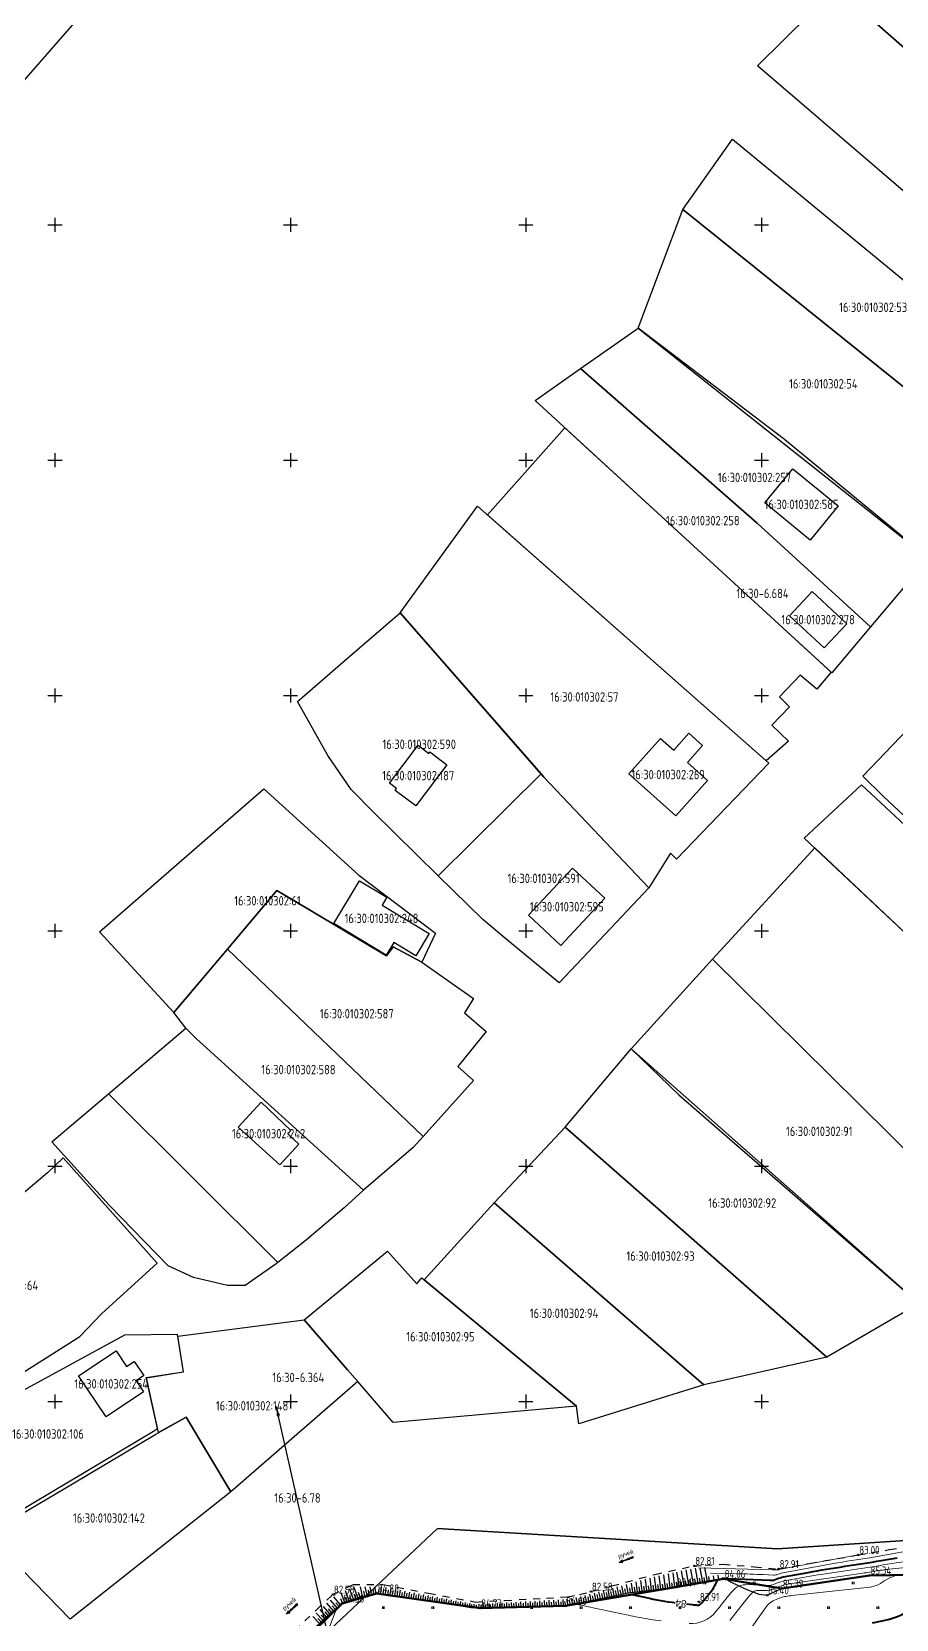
# Model space of a CAD drawing. Header units: metres. Extents: x 2284092 to 2335310, y 454860 to 483236.
# Drawn here: x 2284645.1 to 2284828.6, y 455403.7 to 455741 of the extents above; entities that cross this region are included whole.
import ezdxf
from ezdxf.enums import TextEntityAlignment as Align

# ---------------------------------------------------------------- set-up
doc = ezdxf.new("R2010")
doc.units = ezdxf.units.M
doc.header["$PDMODE"] = 32
doc.header["$PDSIZE"] = 0.3
doc.linetypes.add('ЛИНИЯ_1.5-1.5', pattern=[3, 1.5, -1.5])
doc.linetypes.add('ЛЭП ВН', pattern=[0.002, 0.001, 0.001])
for name, color, linetype in [('-_линия', 7, 'Continuous'), ('0 @ 0.5', 7, 'Continuous'), ('b', 7, 'Continuous'), ('D', 1, 'Continuous'), ('Eg.14_Ограждения', 7, 'Continuous'), ('Eg.14_Ограждения1', 7, 'Continuous'), ('INHABITED', 14, 'Continuous'), ('LABELS', 254, 'Continuous'), ('MUNICIPAL', 14, 'Continuous'), ('P', 94, 'Continuous'), ('T', 7, 'Continuous'), ('КОД', 7, 'Continuous')]:
    doc.layers.add(name, color=color, linetype=linetype)
doc.styles.add('pragmai.shx2', font='pragmai.shx', dxfattribs={"height": 1.6})
doc.styles.get("Standard").update_dxf_attribs({"font": 'eskdu.shx'})
doc.styles.add('Рубленый (Р-131)', font='p131.ttf')
doc.linetypes.add('ЛИНИЯ_СВЯЗИ', pattern='A,4.5,[133,ltypeshp.shx,S=0.2,R=0,X=-0.2,Y=0],1e-05,[133,ltypeshp.shx,S=0.15,R=0,X=-0.15,Y=0],1e-05,[133,ltypeshp.shx,S=0.1,R=0,X=-0.1,Y=0],1e-05,[133,ltypeshp.shx,S=0.05,R=0,X=-0.05,Y=0],4.5,-2', length=11.00003)

# ---------------------------------------------------------------- blocks, each defined once
blk = doc.blocks.new('ЛЭП ВН')
at = {"color": 0, "linetype": 'Continuous'}
for p, q in [((0, 4.5), (-0.5, 3.63)), ((0, 3.9), (-0.43, 3.15)), ((0, 0.5), (0, 4.5)), ((0, 4.5), (0.5, 3.63)), ((0, 3.9), (0.43, 3.15))]:
    blk.add_line(p, q, dxfattribs=at)
blk = doc.blocks.new('Крест сетки')
at = {"color": 72, "linetype": 'Continuous'}
for p, q in [((-3, 0), (3, 0)), ((0, 3), (0, -3))]:
    blk.add_line(p, q, dxfattribs=at)
blk = doc.blocks.new('Штриховка Луговая растительность')
at = {"color": 3, "linetype": 'Continuous'}
for p, q in [((-0.4, 1), (-0.4, 0)), ((0.4, 0), (0.4, 1))]:
    blk.add_line(p, q, dxfattribs=at)
blk = doc.blocks.new('Направление течения')
at = {"linetype": 'Continuous'}
h = blk.add_hatch(color=0, dxfattribs=at)
edge = h.paths.add_edge_path()
edge.add_arc((-0.03, 2.33), 1.04, 241.88765, 266.7395)
edge.add_spline(control_points=[(-0.09, 1.3), (-0.09, 1.51), (-0.11, 2.34), (-0.14, 4.01), (-0.23, 5.45), (-0.28, 6.27)], knot_values=[0, 0, 0, 0, 0.625751, 2.516384, 4.981065, 4.981065, 4.981065, 4.981065], degree=3, periodic=0)
edge.add_arc((-0.05, 6.62), 0.414, 235.33669, 276.68415)
edge.add_arc((0.05, 6.62), 0.414, 263.31585, 304.66331)
edge.add_spline(control_points=[(0.28, 6.27), (0.23, 5.45), (0.14, 4.01), (0.11, 2.34), (0.09, 1.51), (0.09, 1.3)], knot_values=[0, 0, 0, 0, 2.464681, 4.355314, 4.981065, 4.981065, 4.981065, 4.981065], degree=3, periodic=0)
edge.add_arc((0.03, 2.33), 1.04, 273.2605, 298.11235)
edge.add_spline(control_points=[(0.52, 1.42), (0.39, 1.22), (0.12, 0.79), (0.04, 0.28), (0, 0)], knot_values=[0, 0, 0, 0, 0.685038, 1.525237, 1.525237, 1.525237, 1.525237], degree=3, periodic=0)
edge.add_spline(control_points=[(0, 0), (-0.04, 0.28), (-0.12, 0.79), (-0.39, 1.22), (-0.52, 1.42)], knot_values=[0, 0, 0, 0, 0.840199, 1.525237, 1.525237, 1.525237, 1.525237], degree=3, periodic=0)
at = {"color": 0, "linetype": 'Continuous'}
blk.add_line((0, 0), (0, 6.2), dxfattribs=at)
for centre, radius, start, end in [((-0.03, 2.33), 1.04, 241.88765, 266.7395), ((-0.05, 6.62), 0.414, 235.33669, 276.68415), ((0.05, 6.62), 0.414, 263.31585, 304.66331), ((0.03, 2.33), 1.04, 273.2605, 298.11235)]:
    blk.add_arc(centre, radius, start, end, dxfattribs=at)
for points in [[(0, 0), (-0.19, 0.82), (-0.52, 1.42)], [(-0.09, 1.3), (-0.1, 1.92), (-0.15, 3.81), (-0.28, 6.27)], [(0, 0), (0.19, 0.82), (0.52, 1.42)], [(0.09, 1.3), (0.1, 1.92), (0.15, 3.81), (0.28, 6.27)]]:
    blk.add_spline(points, degree=3, dxfattribs=at)

msp = doc.modelspace()

# ---------------------------------------------------------------- linework, layer by layer
at = {"linetype": 'ЛЭП ВН'}
msp.add_line((2284708.25, 455399.3, 84.53), (2284697, 455449.04), dxfattribs=at)
at = {"linetype": 'Continuous'}
for p, q in [((2284774.67, 455409.71), (2284774.4, 455411.96)), ((2284775.66, 455409.83), (2284775.38, 455412.23)), ((2284776.65, 455409.95), (2284776.35, 455412.49)), ((2284777.65, 455410.06), (2284777.33, 455412.75)), ((2284778.64, 455410.18), (2284778.31, 455412.97)), ((2284779.63, 455410.3), (2284779.29, 455413.18)), ((2284780.63, 455410.42), (2284780.27, 455413.4)), ((2284781.62, 455410.53), (2284781.26, 455413.61)), ((2284782.61, 455410.7), (2284782.07, 455413.78)), ((2284783.59, 455410.87), (2284783.05, 455414)), ((2284784.08, 455410.96), (2284783.91, 455411.94)), ((2284784.58, 455411.04), (2284784.02, 455414.21)), ((2284785.07, 455411.13), (2284784.9, 455412.11)), ((2284785.56, 455411.21), (2284785, 455414.42)), ((2284786.05, 455411.3), (2284785.88, 455412.28)), ((2284786.55, 455411.39), (2284785.99, 455414.61)), ((2284787.04, 455411.47), (2284786.87, 455412.46)), ((2284787.53, 455411.56), (2284786.99, 455414.67)), ((2284788.02, 455411.64), (2284787.85, 455412.63)), ((2284788.52, 455411.73), (2284787.99, 455414.73)), ((2284789.01, 455411.81), (2284788.84, 455412.8)), ((2284789.99, 455411.99), (2284789.82, 455412.97)), ((2284790.98, 455412.16), (2284790.81, 455413.14)), ((2284710.65, 455406.83), (2284709.22, 455408.52)), ((2284711.52, 455407.3), (2284710.77, 455409.33)), ((2284711.99, 455407.47), (2284711.64, 455408.41)), ((2284712.46, 455407.65), (2284711.67, 455409.78)), ((2284713.39, 455407.99), (2284712.57, 455410.23)), ((2284712.92, 455407.82), (2284712.58, 455408.76)), ((2284714.33, 455408.34), (2284713.48, 455410.64)), ((2284713.86, 455408.17), (2284713.52, 455409.1)), ((2284714.8, 455408.51), (2284714.46, 455409.45)), ((2284715.28, 455408.64), (2284714.88, 455410.62)), ((2284715.77, 455408.74), (2284715.57, 455409.72)), ((2284716.26, 455408.84), (2284715.9, 455410.62)), ((2284716.75, 455408.94), (2284716.55, 455409.92)), ((2284717.24, 455409.04), (2284716.92, 455410.62)), ((2284717.73, 455409.14), (2284717.53, 455410.12)), ((2284718.22, 455409.24), (2284717.94, 455410.62)), ((2284718.72, 455409.21), (2284718.81, 455410.16)), ((2284719.22, 455409.17), (2284719.36, 455410.61)), ((2284719.71, 455409.12), (2284719.81, 455410.09)), ((2284720.21, 455409.07), (2284720.35, 455410.47)), ((2284720.71, 455409.02), (2284720.8, 455409.95)), ((2284721.2, 455408.95), (2284721.41, 455410.27)), ((2284721.7, 455408.88), (2284721.84, 455409.77)), ((2284722.19, 455408.8), (2284722.39, 455410.08)), ((2284722.69, 455408.72), (2284722.82, 455409.6)), ((2284723.18, 455408.65), (2284723.38, 455409.9)), ((2284723.68, 455408.57), (2284723.81, 455409.43)), ((2284724.17, 455408.49), (2284724.36, 455409.71)), ((2284724.66, 455408.42), (2284724.8, 455409.27)), ((2284725.16, 455408.34), (2284725.34, 455409.53)), ((2284725.65, 455408.26), (2284725.78, 455409.1)), ((2284726.15, 455408.19), (2284726.33, 455409.34)), ((2284726.64, 455408.11), (2284726.77, 455408.93)), ((2284727.13, 455408.03), (2284727.31, 455409.16)), ((2284727.63, 455407.96), (2284727.75, 455408.76)), ((2284728.12, 455407.88), (2284728.29, 455408.98)), ((2284728.62, 455407.8), (2284728.74, 455408.59)), ((2284729.11, 455407.73), (2284729.28, 455408.79)), ((2284729.6, 455407.65), (2284729.72, 455408.42)), ((2284730.1, 455407.57), (2284730.26, 455408.61)), ((2284731.09, 455407.42), (2284731.24, 455408.42)), ((2284761.9, 455407.31), (2284761.64, 455408.56)), ((2284762.88, 455407.51), (2284762.61, 455408.81)), ((2284763.37, 455407.62), (2284763.18, 455408.52)), ((2284763.86, 455407.72), (2284763.58, 455409.07)), ((2284764.35, 455407.82), (2284764.15, 455408.75)), ((2284764.84, 455407.92), (2284764.55, 455409.32)), ((2284765.33, 455408.02), (2284765.13, 455408.98)), ((2284765.82, 455408.13), (2284765.51, 455409.58)), ((2284766.31, 455408.23), (2284766.1, 455409.21)), ((2284766.8, 455408.33), (2284766.48, 455409.83)), ((2284767.29, 455408.43), (2284767.08, 455409.41)), ((2284767.77, 455408.53), (2284767.45, 455410.09)), ((2284768.26, 455408.64), (2284768.06, 455409.62)), ((2284768.75, 455408.74), (2284768.42, 455410.34)), ((2284769.24, 455408.84), (2284769.04, 455409.82)), ((2284769.73, 455408.94), (2284769.39, 455410.6)), ((2284770.22, 455409.04), (2284770.02, 455410.02)), ((2284770.71, 455409.15), (2284770.35, 455410.87)), ((2284771.2, 455409.25), (2284771, 455410.23)), ((2284771.69, 455409.35), (2284771.32, 455411.13)), ((2284772.19, 455409.42), (2284772.07, 455410.41)), ((2284772.68, 455409.48), (2284772.45, 455411.44)), ((2284773.18, 455409.54), (2284773.06, 455410.53)), ((2284773.68, 455409.59), (2284773.43, 455411.7)), ((2284774.17, 455409.65), (2284774.05, 455410.65)), ((2284775.16, 455409.77), (2284775.05, 455410.76)), ((2284776.16, 455409.89), (2284776.04, 455410.88)), ((2284777.15, 455410.01), (2284777.03, 455411)), ((2284778.14, 455410.12), (2284778.03, 455411.12)), ((2284779.14, 455410.24), (2284779.02, 455411.23)), ((2284780.13, 455410.36), (2284780.01, 455411.35)), ((2284781.12, 455410.48), (2284781.01, 455411.47)), ((2284782.11, 455410.61), (2284781.94, 455411.6)), ((2284783.1, 455410.78), (2284782.93, 455411.77)), ((2284707.61, 455404.24), (2284706.28, 455405.79)), ((2284708.37, 455404.88), (2284707.02, 455406.47)), ((2284707.99, 455404.56), (2284707.34, 455405.32)), ((2284709.13, 455405.53), (2284707.75, 455407.15)), ((2284708.75, 455405.21), (2284708.1, 455405.97)), ((2284709.89, 455406.18), (2284708.48, 455407.83)), ((2284709.51, 455405.86), (2284708.86, 455406.62)), ((2284710.27, 455406.5), (2284709.63, 455407.26)), ((2284711.05, 455407.13), (2284710.7, 455408.07)), ((2284730.59, 455407.5), (2284730.71, 455408.25)), ((2284731.58, 455407.34), (2284731.7, 455408.08)), ((2284732.07, 455407.26), (2284732.24, 455408.23)), ((2284732.57, 455407.18), (2284732.69, 455407.91)), ((2284733.06, 455407.1), (2284733.22, 455408.05)), ((2284733.55, 455407.02), (2284733.67, 455407.73)), ((2284734.05, 455406.93), (2284734.2, 455407.86)), ((2284734.54, 455406.85), (2284734.66, 455407.56)), ((2284735.03, 455406.77), (2284735.18, 455407.68)), ((2284735.53, 455406.69), (2284735.64, 455407.38)), ((2284736.02, 455406.61), (2284736.17, 455407.5)), ((2284736.51, 455406.53), (2284736.63, 455407.21)), ((2284737.01, 455406.44), (2284737.15, 455407.31)), ((2284737.5, 455406.36), (2284737.61, 455407.04)), ((2284737.99, 455406.28), (2284738.13, 455407.13)), ((2284738.49, 455406.21), (2284738.53, 455406.88)), ((2284738.99, 455406.18), (2284739.04, 455406.96)), ((2284739.49, 455406.14), (2284739.53, 455406.78)), ((2284739.98, 455406.11), (2284740.04, 455406.95)), ((2284740.48, 455406.1), (2284740.47, 455406.78)), ((2284740.98, 455406.11), (2284740.96, 455407)), ((2284741.48, 455406.12), (2284741.47, 455406.83)), ((2284741.98, 455406.13), (2284741.96, 455407.06)), ((2284742.48, 455406.15), (2284742.46, 455406.87)), ((2284742.98, 455406.16), (2284742.96, 455407.11)), ((2284743.48, 455406.17), (2284743.46, 455406.91)), ((2284743.98, 455406.19), (2284743.96, 455407.17)), ((2284744.48, 455406.2), (2284744.46, 455406.95)), ((2284744.98, 455406.21), (2284744.96, 455407.22)), ((2284745.48, 455406.23), (2284745.46, 455406.99)), ((2284745.98, 455406.24), (2284745.95, 455407.28)), ((2284746.48, 455406.25), (2284746.46, 455407.03)), ((2284746.98, 455406.27), (2284746.95, 455407.33)), ((2284747.48, 455406.28), (2284747.46, 455407.07)), ((2284747.98, 455406.29), (2284747.95, 455407.39)), ((2284748.48, 455406.31), (2284748.46, 455407.11)), ((2284748.98, 455406.32), (2284748.95, 455407.44)), ((2284749.48, 455406.33), (2284749.46, 455407.15)), ((2284749.98, 455406.35), (2284749.95, 455407.5)), ((2284750.48, 455406.36), (2284750.46, 455407.19)), ((2284750.98, 455406.37), (2284750.95, 455407.55)), ((2284751.48, 455406.39), (2284751.46, 455407.23)), ((2284751.98, 455406.4), (2284751.95, 455407.61)), ((2284752.48, 455406.41), (2284752.46, 455407.27)), ((2284752.98, 455406.42), (2284752.95, 455407.66)), ((2284753.48, 455406.44), (2284753.46, 455407.31)), ((2284753.98, 455406.45), (2284753.95, 455407.72)), ((2284754.48, 455406.46), (2284754.46, 455407.35)), ((2284754.98, 455406.48), (2284754.94, 455407.77)), ((2284755.48, 455406.49), (2284755.45, 455407.4)), ((2284755.98, 455406.5), (2284755.94, 455407.83)), ((2284756.48, 455406.52), (2284756.45, 455407.44)), ((2284756.98, 455406.53), (2284756.94, 455407.88)), ((2284757.48, 455406.54), (2284757.45, 455407.48)), ((2284757.98, 455406.56), (2284757.94, 455407.94)), ((2284758.47, 455406.6), (2284758.28, 455407.52)), ((2284758.96, 455406.7), (2284758.7, 455407.99)), ((2284759.45, 455406.8), (2284759.27, 455407.67)), ((2284759.94, 455406.9), (2284759.68, 455408.15)), ((2284760.43, 455407), (2284760.25, 455407.87)), ((2284760.92, 455407.11), (2284760.66, 455408.35)), ((2284761.41, 455407.21), (2284761.23, 455408.07)), ((2284762.39, 455407.41), (2284762.21, 455408.29)), ((2284706.16, 455402.85), (2284704.74, 455404.31)), ((2284706.88, 455403.55), (2284705.46, 455405.01)), ((2284706.52, 455403.2), (2284705.82, 455403.92)), ((2284707.24, 455403.9), (2284706.54, 455404.62))]:
    msp.add_line(p, q, dxfattribs=at)
at = {"color": 5, "linetype": 'ЛИНИЯ_1.5-1.5'}
for points in [[(2284823.3, 455417.88), (2284827.22, 455418.55), (2284834.98, 455419.64), (2284840.22, 455420.58), (2284845.54, 455421.52), (2284850.03, 455422.47), (2284855.4, 455425.3), (2284864.49, 455431.33), (2284874.55, 455441.91), (2284876.68, 455445.35), (2284883.22, 455453.94), (2284887.56, 455459.63), (2284892.68, 455463.02), (2284907.46, 455470.94), (2284954.95, 455504.96)], [(2284694.42, 455395.06), (2284705.52, 455405.76), (2284709.01, 455409), (2284713.21, 455411.11), (2284719.63, 455411.11), (2284729.34, 455409.29), (2284739.32, 455407.41), (2284745.54, 455407.75), (2284754.36, 455408.24), (2284758.87, 455408.49), (2284761.38, 455409.01), (2284763.8, 455409.64), (2284768.27, 455410.82), (2284777.36, 455413.28), (2284785.73, 455415.09), (2284788.06, 455415.23), (2284791.84, 455415.46), (2284798.49, 455414.88), (2284803.65, 455414.43), (2284810.23, 455415.62), (2284820.57, 455417.41), (2284822.26, 455417.7)]]:
    msp.add_lwpolyline(points, dxfattribs=at)
at = {"linetype": 'Continuous'}
msp.add_lwpolyline([(2284697.95, 455394.82), (2284707.39, 455404.05), (2284710.98, 455407.1), (2284714.98, 455408.58), (2284718.3, 455409.25), (2284720.8, 455409.01), (2284731.61, 455407.34), (2284738.35, 455406.22), (2284740.27, 455406.09), (2284743.73, 455406.18), (2284752.42, 455406.41), (2284758.33, 455406.57), (2284771.79, 455409.37), (2284781.77, 455410.55), (2284791.98, 455412.33), (2284792.49, 455412.23), (2284793.03, 455412), (2284793.44, 455411.67), (2284796.55, 455410.19), (2284799.43, 455409.04), (2284801.19, 455408.86), (2284802.76, 455409.57), (2284804.26, 455410.25), (2284805.76, 455410.49), (2284822.94, 455413.06)], dxfattribs=at)
at = {"layer": 'D', "linetype": 'Continuous'}
for points in [[(2284806.7, 455648.2), (2284816.3, 455640.3), (2284810.34, 455633.05), (2284800.74, 455640.95)], [(2284805.95, 455616.97), (2284810.78, 455622.13), (2284818.13, 455615.26), (2284813.35, 455610.15)], [(2284778.58, 455590.88), (2284781.38, 455588.38), (2284784.6, 455592), (2284787.49, 455589.42), (2284784.27, 455585.81), (2284788.57, 455581.97), (2284781.84, 455574.44), (2284771.86, 455583.34)], [(2284727.11, 455589.45), (2284729.4, 455587.72), (2284729.63, 455588.03), (2284733.23, 455585.31), (2284726.59, 455576.54), (2284722.21, 455579.86), (2284722.53, 455580.28), (2284721.03, 455581.42)], [(2284709.22, 455551.56), (2284714.68, 455560.62), (2284720.46, 455557.14), (2284719.46, 455555.47), (2284729.46, 455549.45), (2284726.61, 455544.7), (2284721.93, 455547.52), (2284720.34, 455544.87)], [(2284757.44, 455546.92), (2284750.56, 455553.33), (2284759.9, 455563.34), (2284766.77, 455556.92)], [(2284688.9, 455508.32), (2284693.77, 455513.58), (2284700.11, 455507.6), (2284699.42, 455506.86), (2284701.79, 455504.66), (2284697.72, 455500.26)], [(2284662.99, 455460.79), (2284665.22, 455457.44), (2284666.84, 455458.52), (2284668.85, 455455.5), (2284667.24, 455454.42), (2284668.82, 455452.04), (2284660.86, 455446.73), (2284655.03, 455455.48)]]:
    msp.add_lwpolyline(points, close=True, dxfattribs=at)
at = {"layer": 'Eg.14_Ограждения', "color": 42, "linetype": 'Continuous', "lineweight": 15, "ltscale": 0.5, "flags": 128}
for points, elevation in [([(2284993.12, 455527.16, 0), (2284998.27, 455531.3)], 85), ([(2285181.37, 455628.72, 0), (2285184.82, 455627.52)], 89.5), ([(2284773.48, 455375.5, 0), (2284774.12, 455375.55)], 86.5), ([(2284789.18, 455413.57), (2284794.93, 455413.42, -0.004486), (2284800.35, 455413.23), (2284802.66, 455413.13, 0.115562), (2284803.44, 455413.28), (2284803.44, 455413.28, -0.058545), (2284804.2, 455413.52), (2284815.27, 455415.57, -0.009975), (2284819.14, 455416.2), (2284819.14, 455416.2, 0.007921), (2284823.01, 455416.82), (2284835.54, 455419.04, -0.018846), (2284839.41, 455419.57), (2284839.41, 455419.57, 0.037179), (2284843.26, 455420.25), (2284849.73, 455421.89, 0.061266), (2284850.34, 455422.13), (2284850.34, 455422.13, 0.021486), (2284850.91, 455422.46), (2284857.34, 455426.67)], 83.5), ([(2284784.66, 455402.86, 0.247168), (2284790.27, 455405.31), (2284791.15, 455406.41, -0.002307), (2284793.72, 455409.6), (2284793.72, 455409.6, -0.236806), (2284797.07, 455411.1), (2284800.99, 455410.93, 0.115562), (2284803.08, 455411.32), (2284803.08, 455411.32, -0.058545), (2284805.15, 455411.96), (2284807.23, 455412.35, -0.009975), (2284813.55, 455413.39), (2284818.34, 455414.08, 0.007921), (2284825.82, 455415.28), (2284825.82, 455415.28, -0.018846), (2284833.33, 455416.32)], 84.5), ([(2284786.67, 455414.68), (2284802.33, 455414.28, -0.004486), (2284803.15, 455414.25), (2284803.5, 455414.24, 0.115562), (2284803.61, 455414.26), (2284803.61, 455414.26, -0.058546), (2284803.73, 455414.29), (2284819.78, 455417.27)], 83), ([(2284793.29, 455403.49), (2284796.71, 455407.77, -0.002306), (2284797.86, 455409.19), (2284797.86, 455409.19, -0.236806), (2284799.35, 455409.86), (2284800.16, 455409.83, 0.115562), (2284802.9, 455410.35), (2284802.93, 455410.36, -0.058546), (2284805.59, 455411.18), (2284805.59, 455411.18, -0.009975), (2284808.36, 455411.64), (2284821.08, 455413.47, 0.007921), (2284824.1, 455413.96), (2284824.1, 455413.96, -0.018846), (2284827.12, 455414.37), (2284844.28, 455416.09, 0.037179)], 85), ([(2284830.11, 455413.35, 0.122363), (2284826.22, 455411.96), (2284825.59, 455411.54, -0.112311), (2284823.1, 455410.59), (2284823.1, 455410.59, -0.008376), (2284820.39, 455410.26), (2284806.46, 455408.78, 0.014227), (2284805.2, 455408.61), (2284805.2, 455408.61, 0.048897), (2284803.98, 455408.29), (2284803.15, 455407.97, 0.151397), (2284800.84, 455406.19), (2284794.44, 455397.07, -0.114088)], 85.5), ([(2284760.62, 455406.95), (2284774.05, 455404.15, 0.023378), (2284778.73, 455403.39)], 84.5)]:
    msp.add_lwpolyline(points, format="xyb", dxfattribs=dict(at, elevation=elevation))
at = {"layer": 'Eg.14_Ограждения', "color": 42, "linetype": 'Continuous', "lineweight": 40, "ltscale": 0.5, "flags": 128}
for points, elevation in [([(2285149.03, 455344.01, 0), (2285143.48, 455347.36)], 92), ([(2285173.89, 455628.54, 0), (2285177.8, 455627.17)], 90), ([(2284765.29, 455326.01, -0.000001), (2284763.78, 455328.74)], 86), ([(2284791.7, 455412.45), (2284792.12, 455412.44, -0.004486), (2284792.96, 455412.42), (2284801.83, 455412.03, 0.115563), (2284803.26, 455412.3), (2284803.26, 455412.3, -0.058546), (2284804.67, 455412.74), (2284809.92, 455413.71, -0.009975), (2284817.68, 455414.99), (2284817.68, 455414.99, 0.007921), (2284825.46, 455416.24), (2284828.81, 455416.83, -0.018846)], 84), ([(2284772.49, 455408.97), (2284776.22, 455408.19, 0.023378), (2284782.63, 455407.16), (2284785.33, 455406.86, 0.00988), (2284786.39, 455406.76), (2284786.4, 455406.76, 0.247168), (2284787.25, 455407.13), (2284787.25, 455407.13, -0.002307), (2284787.91, 455407.94), (2284789.4, 455409.77, 0.064115), (2284790.34, 455411.29), (2284790.72, 455412.11)], 84), ([(2284823.6, 455403.01, 0.112311), (2284833.71, 455406.85)], 86)]:
    msp.add_lwpolyline(points, format="xyb", dxfattribs=dict(at, elevation=elevation))
at = {"layer": 'Eg.14_Ограждения', "color": 42, "linetype": 'Continuous', "lineweight": 15, "ltscale": 0.5, "elevation": 84.5, "flags": 128}
msp.add_lwpolyline([(2284707.17, 455399.12), (2284709.69, 455405.84)], dxfattribs=at)
at = {"layer": 'P', "linetype": 'Continuous'}
for points in [[(2284898.06, 455707.98), (2284892.1, 455701.59), (2284893.84, 455700.08), (2284889.59, 455695.18), (2284891.6, 455693.54), (2284886.69, 455687.51), (2284855.37, 455715.56), (2284815.89, 455750.35), (2284845.47, 455755.46), (2284874.92, 455730.02)], [(2284815.89, 455750.35), (2284855.37, 455715.56), (2284886.69, 455687.51), (2284876.74, 455676.36), (2284872.11, 455670.72), (2284854.56, 455686.38), (2284837.52, 455700.84), (2284799.18, 455733.83)], [(2284852.51, 455646.8), (2284835.96, 455660.89), (2284783.29, 455703.26), (2284793.84, 455718.2), (2284864.17, 455660.25)], [(2284804.88, 455654.38), (2284773.8, 455678.04), (2284783.29, 455703.26), (2284835.96, 455660.89), (2284852.51, 455646.8), (2284847.28, 455642.36), (2284843.78, 455645.35), (2284838.31, 455638.32), (2284836.16, 455635.64), (2284838.83, 455633.47), (2284835.47, 455629.22)], [(2284761.59, 455669.48), (2284773.8, 455678.04), (2284835.47, 455629.22), (2284823.17, 455614.63), (2284799.12, 455636.64)], [(2284751.95, 455662.71), (2284761.59, 455669.48), (2284799.12, 455636.64), (2284823.17, 455614.63), (2284814.92, 455604.86)], [(2284814.82, 455604.95), (2284811.73, 455601.35), (2284808.2, 455604.33), (2284803.81, 455599.75), (2284805.99, 455597.59), (2284802.18, 455593.72), (2284805.72, 455590.28), (2284801.02, 455586.1), (2284741.81, 455638.39), (2284758.29, 455656.88)], [(2284801.55, 455585.63), (2284781.98, 455565.27), (2284780.69, 455566.51), (2284776.12, 455559.18), (2284753.83, 455582.68), (2284723.3, 455617.57), (2284739.73, 455640.23)], [(2284701.5, 455598.75), (2284711.65, 455607.52), (2284723.3, 455617.57), (2284753.21, 455583.38), (2284731.4, 455561.72), (2284717.57, 455575.28), (2284712.92, 455580.04), (2284707.93, 455587.26)], [(2284821.51, 455582.84), (2284834.21, 455596.11), (2284838.83, 455591.3), (2284873.26, 455555.73), (2284898.93, 455529.27), (2284906.49, 455520.71), (2284898.22, 455511.1), (2284897.21, 455510.29), (2284862.51, 455542.64), (2284856.4, 455549.03), (2284842.27, 455563.27), (2284825.86, 455578.65)], [(2284731.4, 455561.72), (2284753.21, 455583.38), (2284753.83, 455582.68), (2284776.12, 455559.18), (2284766.79, 455549.29), (2284757.03, 455538.94), (2284745.7, 455548.3), (2284740.85, 455552.44)], [(2284875.26, 455508.16), (2284884.52, 455500.23), (2284897.21, 455510.29), (2284821.28, 455581.04), (2284809.11, 455569.73), (2284834.72, 455545.59), (2284849.57, 455532.45)], [(2284659.47, 455549.78), (2284694.32, 455580.16), (2284714.54, 455561.87), (2284730.78, 455549.5), (2284727.89, 455543.38), (2284721.82, 455546.64), (2284720.41, 455544.73), (2284700.74, 455556.47), (2284697.08, 455558.55), (2284687.67, 455547.39), (2284675.25, 455532.65)], [(2284875.26, 455508.16), (2284884.52, 455500.23), (2284852.28, 455482.04), (2284789.64, 455543.96), (2284811.31, 455567.66), (2284834.72, 455545.59), (2284849.57, 455532.45)], [(2284697.08, 455558.55), (2284700.74, 455556.47), (2284720.41, 455544.73), (2284721.82, 455546.64), (2284727.89, 455543.38), (2284738.88, 455535.67), (2284736.99, 455532.6), (2284741.54, 455528.63), (2284735.51, 455521.21), (2284738.85, 455518.2), (2284728.16, 455506.28), (2284686.62, 455546.14), (2284687.67, 455547.39)], [(2284686.62, 455546.14), (2284728.16, 455506.28), (2284726.09, 455503.97), (2284715.49, 455494.93), (2284680.02, 455527.07), (2284677.81, 455529.36), (2284675.25, 455532.65)], [(2284789.64, 455543.96), (2284772.31, 455524.95), (2284833.52, 455470.86), (2284852.28, 455482.04)], [(2284661.36, 455515.39), (2284677.81, 455529.36), (2284680.02, 455527.07), (2284715.49, 455494.93), (2284711.39, 455491.13), (2284703.41, 455484.37), (2284697.34, 455479.57)], [(2284833.52, 455470.85), (2284813.91, 455459.42), (2284771.05, 455497.08), (2284758.34, 455508.28), (2284772.31, 455524.95), (2284782.45, 455515.18)], [(2284697.34, 455479.57), (2284696.95, 455479.26), (2284690.42, 455474.67), (2284686.62, 455474.69), (2284679.43, 455476.38), (2284674.02, 455478.81), (2284661.48, 455491.76), (2284649.34, 455505.19), (2284661.36, 455515.39)], [(2284787.79, 455453.55), (2284743.24, 455492.22), (2284758.34, 455508.28), (2284771.05, 455497.08), (2284813.91, 455459.42)], [(2284651.72, 455501.81), (2284648.41, 455498.62), (2284625.38, 455479.1), (2284619.95, 455485.07), (2284606.64, 455475.67), (2284611.25, 455469.13), (2284629.55, 455447.55), (2284655.31, 455463.84), (2284659.94, 455468.68), (2284666.09, 455474.28), (2284671.72, 455479.4)], [(2284787.79, 455453.55), (2284761.26, 455445.28), (2284760.76, 455449.04), (2284728.41, 455475.88), (2284743.24, 455492.22)], [(2284702.92, 455467.36), (2284720.62, 455481.96), (2284726.82, 455475.03), (2284727.92, 455476.26), (2284728.41, 455475.88), (2284760.76, 455449.04), (2284721.79, 455445.57), (2284714.3, 455454.25), (2284712.15, 455456.72)], [(2284714.3, 455454.25), (2284687.32, 455430.84), (2284677.88, 455446.71), (2284671.99, 455443.42), (2284669.42, 455455.06), (2284677.28, 455456.28), (2284676.1, 455463.86), (2284702.92, 455467.36), (2284712.15, 455456.72)], [(2284670.9, 455443.72), (2284671.79, 455444.26), (2284669.4, 455455.08), (2284677.26, 455456.3), (2284676.02, 455464.24), (2284664.79, 455464.08), (2284640.14, 455450.63), (2284619.79, 455434.39), (2284634.4, 455421.99)], [(2284653.21, 455403.77), (2284635.6, 455421.85), (2284653.73, 455432.51), (2284671.42, 455443.1), (2284677.88, 455446.71), (2284687.32, 455430.84)]]:
    msp.add_lwpolyline(points, close=True, dxfattribs=at)
at = {"layer": 'P'}
for p in [(2284785.73, 455415.09, 82.81), (2284820.57, 455417.41, 83), (2284791.98, 455412.33, 84.06), (2284803.65, 455414.43, 82.91), (2284822.94, 455413.06, 85.34), (2284709.01, 455409, 82.58), (2284718.3, 455409.26, 84.88), (2284763.8, 455409.64, 82.58), (2284781.77, 455410.55, 83.61), (2284801.19, 455408.86, 85.4), (2284804.32, 455410.27, 85.39), (2284710.98, 455407.1, 84.56), (2284740.27, 455406.09, 84.73), (2284758.33, 455406.57, 84.6), (2284786.71, 455407.45, 83.91)]:
    msp.add_point(p, dxfattribs=at)

# ---------------------------------------------------------------- block references
at = {"layer": '0 @ 0.5', "linetype": 'ЛИНИЯ_1.5-1.5', "xscale": 0.5, "yscale": 0.5, "zscale": 0.5}
for p in [(2284650, 455700), (2284700, 455700), (2284750, 455700), (2284800, 455700), (2284650, 455650), (2284700, 455650), (2284750, 455650), (2284800, 455650), (2284650, 455600), (2284700, 455600), (2284750, 455600), (2284800, 455600), (2284650, 455550), (2284700, 455550), (2284750, 455550), (2284800, 455550), (2284650, 455500), (2284700, 455500), (2284750, 455500), (2284800, 455500), (2284650, 455450), (2284700, 455450), (2284750, 455450), (2284800, 455450)]:
    msp.add_blockref('Крест сетки', p, dxfattribs=at)
at = {"layer": '0 @ 0.5', "linetype": 'ЛИНИЯ_1.5-1.5', "xscale": 0.5, "yscale": 0.5, "zscale": 0.5, "rotation": 192.7352641654621}
msp.add_blockref('ЛЭП ВН', (2284697, 455449.04), dxfattribs=at)
at = {"layer": '0 @ 0.5', "linetype": 'Continuous'}
for p, xscale, yscale, zscale, rotation in [((2284769.81, 455415.85), 0.4999999999999998, 0.4999999999999998, 0.4999999999999998, 290.2295567848411), ((2284699.15, 455404.84), 0.4999999999999999, 0.4999999999999999, 0.4999999999999999, 312.5827907766089)]:
    msp.add_blockref('Направление течения', p, dxfattribs=dict(at, xscale=xscale, yscale=yscale, zscale=zscale, rotation=rotation))
at = {"layer": '0 @ 0.5', "linetype": 'Continuous', "xscale": 0.5, "yscale": 0.5, "zscale": 0.5}
for p in [(2284787.97, 455411.19), (2284798.47, 455411.19), (2284819.47, 455411.19), (2284719.72, 455405.94), (2284730.22, 455405.94), (2284740.72, 455405.94), (2284751.22, 455405.94), (2284761.72, 455405.94), (2284772.22, 455405.94), (2284793.22, 455405.94), (2284803.72, 455405.94), (2284814.22, 455405.94), (2284824.72, 455405.94)]:
    msp.add_blockref('Штриховка Луговая растительность', p, dxfattribs=at)

# ---------------------------------------------------------------- texts
at = {"linetype": 'ЛИНИЯ_СВЯЗИ', "style": 'Рубленый (Р-131)'}
for rotation, p in [(19.1382, (2284769.73, 455416.65, 89.52)), (41.4915, (2284698.77, 455405.55, 89.52))]:
    msp.add_text('ручей', height=0.9, rotation=rotation, dxfattribs=at).set_placement(p)
at = {"layer": 'LABELS', "color": 0}
for s, p in [('16:30:010302:53', (2284823.73, 455682.5)), ('16:30:010302:54', (2284813.15, 455666.24)), ('16:30:010302:257', (2284798.53, 455646.34)), ('16:30:010302:585', (2284808.52, 455640.62)), ('16:30:010302:258', (2284787.56, 455637.17)), ('16:30-6.684', (2284800.23, 455621.7)), ('16:30:010302:278', (2284812.04, 455616.14)), ('16:30:010302:57', (2284762.42, 455599.71)), ('16:30:010302:590', (2284727.35, 455589.65)), ('16:30:010302:187', (2284727.13, 455582.99)), ('16:30:010302:269', (2284780.21, 455583.22)), ('16:30:010302:591', (2284753.76, 455561.16)), ('16:30:010302:61', (2284695.12, 455556.41)), ('16:30:010302:248', (2284719.34, 455552.66)), ('16:30:010302:595', (2284758.67, 455555.13)), ('16:30:010302:587', (2284714.08, 455532.41)), ('16:30:010302:588', (2284701.71, 455520.53)), ('16:30:010302:242', (2284695.35, 455506.92)), ('16:30:010302:91', (2284812.29, 455507.41)), ('16:30:010302:92', (2284795.93, 455492.18)), ('16:30:010302:93', (2284778.58, 455480.91)), ('16:30:010302:64', (2284639.18, 455474.68)), ('16:30:010302:94', (2284758.1, 455468.75)), ('16:30:010302:95', (2284731.84, 455463.77)), ('16:30-6.364', (2284701.66, 455455.12)), ('16:30:010302:254', (2284661.94, 455453.76)), ('16:30:010302:148', (2284691.86, 455449.1)), ('16:30:010302:106', (2284648.52, 455443.11)), ('16:30-6.78', (2284701.5, 455429.53)), ('16:30:010302:142', (2284661.46, 455425.24))]:
    msp.add_text(s, height=2, dxfattribs=at).set_placement(p, align=Align.MIDDLE_CENTER)
at = {"layer": 'T'}
for s, p in [('83.00', (2284820.79, 455417.6, 83)), ('82.81', (2284785.95, 455415.28, 82.81)), ('82.91', (2284803.86, 455414.62, 82.91)), ('83.61', (2284781.99, 455410.74, 83.61)), ('84.06', (2284792.2, 455412.52, 84.06)), ('85.39', (2284804.53, 455410.46, 85.39)), ('85.34', (2284823.15, 455413.25, 85.34)), ('82.58', (2284709.22, 455409.19, 82.58)), ('84.56', (2284711.2, 455407.29, 84.56)), ('84.88', (2284718.52, 455409.44, 84.88)), ('84.60', (2284758.55, 455406.76, 84.6)), ('82.58', (2284764.01, 455409.83, 82.58)), ('83.91', (2284786.93, 455407.64, 83.91)), ('85.40', (2284801.41, 455409.05, 85.4)), ('84.73', (2284740.49, 455406.28, 84.73))]:
    msp.add_text(s, height=1.7, dxfattribs=at).set_placement(p)
at = {"layer": 'КОД'}
for s, p in [('ur', (2284785.88, 455414.84, 82.81)), ('ur', (2284785.88, 455414.84, 82.81)), ('ur', (2284820.72, 455417.16, 83)), ('ur', (2284820.72, 455417.16, 83)), ('v', (2284792.13, 455412.08, 84.06)), ('v', (2284792.13, 455412.08, 84.06)), ('v', (2284823.09, 455412.81, 85.34)), ('v', (2284823.09, 455412.81, 85.34)), ('ur', (2284709.16, 455408.75, 82.58)), ('ur', (2284709.16, 455408.75, 82.58)), ('v', (2284718.45, 455409, 84.88)), ('v', (2284718.45, 455409, 84.88)), ('ur', (2284763.95, 455409.39, 82.58)), ('ur', (2284763.95, 455409.39, 82.58)), ('v', (2284781.92, 455410.3, 83.61)), ('v', (2284781.92, 455410.3, 83.61)), ('v', (2284801.34, 455408.61, 85.4)), ('v', (2284801.34, 455408.61, 85.4)), ('v', (2284804.47, 455410.02, 85.39)), ('v', (2284804.47, 455410.02, 85.39)), ('v', (2284711.13, 455406.85, 84.56)), ('v', (2284711.13, 455406.85, 84.56)), ('v', (2284740.42, 455405.84, 84.73)), ('v', (2284740.42, 455405.84, 84.73)), ('v', (2284758.48, 455406.32, 84.6)), ('v', (2284758.48, 455406.32, 84.6)), ('n', (2284786.86, 455407.2, 83.91)), ('n', (2284786.86, 455407.2, 83.91))]:
    msp.add_text(s, height=0.5, dxfattribs=at).set_placement(p)

# ---------------------------------------------------------------- next in the draw order: texts
at = {"layer": 'Eg.14_Ограждения1', "color": 42, "insert": (2284782.9, 455407.1), "char_height": 1.6, "attachment_point": 5, "rotation": 173.5222, "style": 'pragmai.shx2', "bg_fill": 3, "box_fill_scale": 1, "bg_fill_color": 1, "bg_fill_transparency": 0}
msp.add_mtext('84', dxfattribs=at)

# ---------------------------------------------------------------- next in the draw order: linework, layer by layer
at = {"layer": '-_линия', "color": 1, "lineweight": 100}
msp.add_lwpolyline([(2284692.98, 455389.51), (2284710.98, 455407.1), (2284718.3, 455409.25), (2284740.27, 455406.09), (2284758.33, 455406.57), (2284781.77, 455410.55), (2284791.98, 455412.33), (2284804.32, 455410.27), (2284822.94, 455413.06), (2284850.27, 455413.46), (2284873.29, 455426.26), (2284883.25, 455440.74), (2284894.67, 455457.44), (2284910.11, 455460.47), (2284926.44, 455468.06), (2284939.23, 455465.94), (2284942.66, 455475.39), (2284978.89, 455500.1), (2284999.53, 455523.73), (2285083.63, 455583.72)], dxfattribs=at)
at = {"layer": 'b', "linetype": 'Continuous'}
msp.add_lwpolyline([(2284400.46, 455452.39), (2284362.59, 455424.7), (2284292.45, 455322.69), (2284378.23, 455332.83), (2284465.8, 455326.3), (2284589.4, 455364.3), (2284647.1, 455343.8), (2284731.2, 455423), (2284803.4, 455418.7), (2284841.5, 455421.2), (2285132.4, 455641.7), (2285249.4, 455625.3), (2285143.47, 455740.54), (2285079.3, 455808.6), (2285088.13, 455821.89), (2285062.82, 455841.71), (2284892, 456015.6)], close=True, dxfattribs=at)
at = {"layer": 'INHABITED', "linetype": 'Continuous'}
for points in [[(2284610.4, 456182.68), (2284703.32, 456099.56), (2284741.28, 456142.96), (2284748.25, 456145.5), (2284755.42, 456141.97), (2284829.1, 456092.32), (2284885.44, 456034.41), (2284885.84, 456028.69), (2284885.1, 456022.7), (2284892, 456015.6), (2285062.82, 455841.71), (2285088.13, 455821.89), (2285079.3, 455808.6), (2285143.47, 455740.54), (2285249.4, 455625.3), (2285132.4, 455641.7), (2284841.5, 455421.2), (2284803.4, 455418.7), (2284731.2, 455423), (2284647.1, 455343.8), (2284589.4, 455364.3)], [(2284610.4, 456182.68), (2284703.32, 456099.56), (2284741.28, 456142.96), (2284748.25, 456145.5), (2284755.42, 456141.97), (2284829.1, 456092.32), (2284885.44, 456034.41), (2284885.84, 456028.69), (2284885.1, 456022.7), (2284892, 456015.6), (2285062.82, 455841.71), (2285088.13, 455821.89), (2285079.3, 455808.6), (2285143.47, 455740.54), (2285249.4, 455625.3), (2285132.4, 455641.7), (2284841.5, 455421.2), (2284803.4, 455418.7), (2284731.2, 455423), (2284647.1, 455343.8), (2284589.4, 455364.3)], [(2284905.85, 456001.5), (2285062.82, 455841.71), (2285088.13, 455821.89), (2285079.3, 455808.6), (2285143.47, 455740.54), (2285249.4, 455625.3), (2285132.4, 455641.7), (2284841.5, 455421.2), (2284803.4, 455418.7), (2284731.2, 455423), (2284647.1, 455343.8), (2284589.4, 455364.3)]]:
    msp.add_lwpolyline(points, dxfattribs=at)
at = {"layer": 'MUNICIPAL', "linetype": 'Continuous'}
for points in [[(2284610.4, 456182.68), (2284703.32, 456099.56), (2284741.28, 456142.96), (2284748.25, 456145.5), (2284755.42, 456141.97), (2284829.1, 456092.32), (2284885.44, 456034.41), (2284885.84, 456028.69), (2284885.1, 456022.7), (2284892, 456015.6), (2285062.82, 455841.71), (2285088.13, 455821.89), (2285079.3, 455808.6), (2285143.47, 455740.54), (2285249.4, 455625.3), (2285132.4, 455641.7), (2284841.5, 455421.2), (2284803.4, 455418.7), (2284731.2, 455423), (2284647.1, 455343.8), (2284589.4, 455364.3)], [(2284589.4, 455364.3), (2284647.1, 455343.8), (2284731.2, 455423), (2284803.4, 455418.7), (2284841.5, 455421.2), (2285132.4, 455641.7), (2285249.4, 455625.3), (2285143.47, 455740.54), (2285079.3, 455808.6), (2285088.13, 455821.89), (2285062.82, 455841.71), (2284892, 456015.6), (2284885.1, 456022.7), (2284885.84, 456028.69), (2284885.44, 456034.41), (2284829.1, 456092.32), (2284755.42, 456141.97), (2284748.25, 456145.5), (2284741.28, 456142.96), (2284703.32, 456099.56), (2284610.4, 456182.68)], [(2284610.4, 456182.68), (2284703.32, 456099.56), (2284741.28, 456142.96), (2284748.25, 456145.5), (2284755.42, 456141.97), (2284829.1, 456092.32), (2284885.44, 456034.41), (2284885.84, 456028.69), (2284885.1, 456022.7), (2284892, 456015.6), (2285062.82, 455841.71), (2285088.13, 455821.89), (2285079.3, 455808.6), (2285143.47, 455740.54), (2285249.4, 455625.3), (2285132.4, 455641.7), (2284841.5, 455421.2), (2284803.4, 455418.7), (2284731.2, 455423), (2284647.1, 455343.8), (2284589.4, 455364.3)], [(2284589.4, 455364.3), (2284647.1, 455343.8), (2284731.2, 455423), (2284803.4, 455418.7), (2284841.5, 455421.2), (2285132.4, 455641.7), (2285249.4, 455625.3), (2285143.47, 455740.54), (2285079.3, 455808.6), (2285088.13, 455821.89), (2285062.82, 455841.71), (2284892, 456015.6), (2284885.1, 456022.7), (2284885.84, 456028.69), (2284885.44, 456034.41), (2284829.1, 456092.32), (2284755.42, 456141.97), (2284748.25, 456145.5), (2284741.28, 456142.96), (2284703.32, 456099.56), (2284610.4, 456182.68)]]:
    msp.add_lwpolyline(points, dxfattribs=at)

# ---------------------------------------------------------------- next in the draw order: block references
at = {"layer": '0 @ 0.5', "linetype": 'Continuous', "xscale": 0.5, "yscale": 0.5, "zscale": 0.5}
msp.add_blockref('Штриховка Луговая растительность', (2284782.72, 455405.94), dxfattribs=at)

doc.saveas('drawing.dxf')
